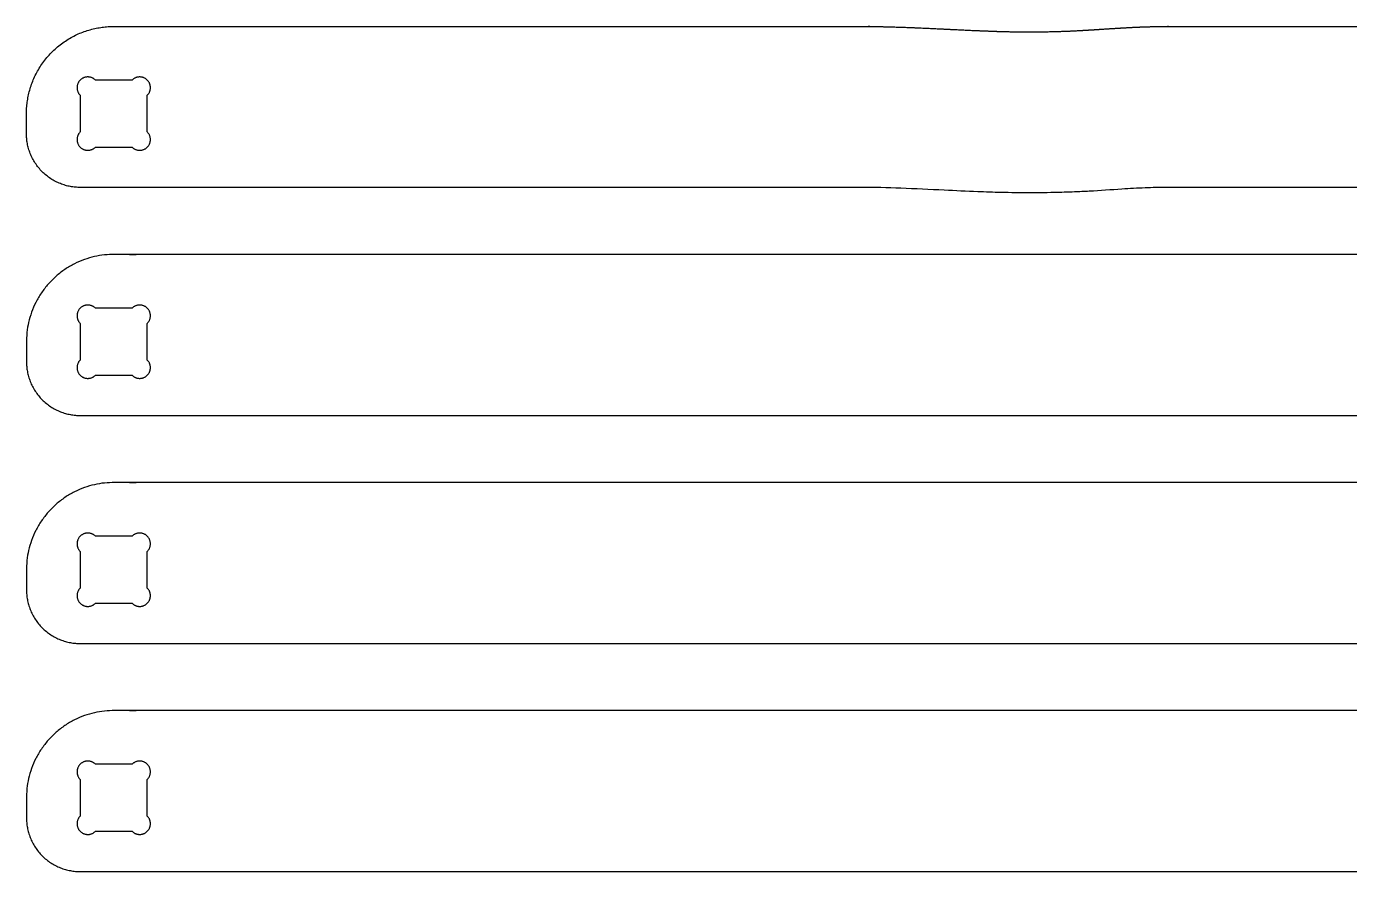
# Model space of a CAD drawing. Header units: millimetres. Extents: x -4 to 1996, y 12 to 836.
# Drawn here: x 507.6 to 744.2, y 11.8 to 163 of the extents above; entities that cross this region are included whole.
import ezdxf

# ---------------------------------------------------------------- set-up
doc = ezdxf.new("R2010")
doc.units = ezdxf.units.MM
doc.header["$MEASUREMENT"] = 0
doc.layers.add('Nesting holes', color=7, linetype='Continuous')
doc.layers.add('Nesting outlines', color=7, linetype='Continuous')

msp = doc.modelspace()

# ---------------------------------------------------------------- linework, layer by layer
at = {"layer": 'Nesting holes'}
for points in [[(526.47, 153.36), (519.92, 153.36)], [(517.19, 150.64), (517.19, 144.08)], [(529.19, 144.08), (529.19, 150.64)], [(519.92, 141.36), (526.47, 141.36)], [(526.47, 112.56), (519.92, 112.56)], [(517.19, 109.84), (517.19, 103.28)], [(529.19, 103.28), (529.19, 109.84)], [(519.92, 100.56), (526.47, 100.56)], [(526.47, 71.76), (519.92, 71.76)], [(517.19, 69.04), (517.19, 62.48)], [(529.19, 62.48), (529.19, 69.04)], [(519.92, 59.76), (526.47, 59.76)], [(526.47, 30.96), (519.92, 30.96)], [(517.19, 28.24), (517.19, 21.68)], [(529.19, 21.68), (529.19, 28.24)], [(519.92, 18.96), (526.47, 18.96)]]:
    msp.add_lwpolyline(points, dxfattribs=at)
for points, knots in [([(519.92, 153.36), (518.55, 154.72), (517.19, 153.36), (515.83, 152), (517.19, 150.64)], [-3.332162, -3.332162, -3.332162, -1.666081, -1.666081, 0, 0, 0]), ([(529.19, 150.64), (530.55, 152), (529.19, 153.36), (527.83, 154.72), (526.47, 153.36)], [0, 0, 0, 1.666081, 1.666081, 3.332162, 3.332162, 3.332162]), ([(517.19, 144.08), (515.83, 142.72), (517.19, 141.36), (518.55, 140), (519.92, 141.36)], [0, 0, 0, 1.666081, 1.666081, 3.332162, 3.332162, 3.332162]), ([(526.47, 141.36), (527.83, 140), (529.19, 141.36), (530.55, 142.72), (529.19, 144.08)], [-3.332162, -3.332162, -3.332162, -1.666081, -1.666081, 0, 0, 0]), ([(519.92, 112.56), (518.55, 113.92), (517.19, 112.56), (515.83, 111.2), (517.19, 109.84)], [-3.332162, -3.332162, -3.332162, -1.666081, -1.666081, 0, 0, 0]), ([(529.19, 109.84), (530.55, 111.2), (529.19, 112.56), (527.83, 113.92), (526.47, 112.56)], [0, 0, 0, 1.666081, 1.666081, 3.332162, 3.332162, 3.332162]), ([(517.19, 103.28), (515.83, 101.92), (517.19, 100.56), (518.55, 99.2), (519.92, 100.56)], [0, 0, 0, 1.666081, 1.666081, 3.332162, 3.332162, 3.332162]), ([(526.47, 100.56), (527.83, 99.2), (529.19, 100.56), (530.55, 101.92), (529.19, 103.28)], [-3.332162, -3.332162, -3.332162, -1.666081, -1.666081, 0, 0, 0]), ([(519.92, 71.76), (518.55, 73.12), (517.19, 71.76), (515.83, 70.4), (517.19, 69.04)], [-3.332162, -3.332162, -3.332162, -1.666081, -1.666081, 0, 0, 0]), ([(529.19, 69.04), (530.55, 70.4), (529.19, 71.76), (527.83, 73.12), (526.47, 71.76)], [0, 0, 0, 1.666081, 1.666081, 3.332162, 3.332162, 3.332162]), ([(517.19, 62.48), (515.83, 61.12), (517.19, 59.76), (518.55, 58.4), (519.92, 59.76)], [0, 0, 0, 1.666081, 1.666081, 3.332162, 3.332162, 3.332162]), ([(526.47, 59.76), (527.83, 58.4), (529.19, 59.76), (530.55, 61.12), (529.19, 62.48)], [-3.332162, -3.332162, -3.332162, -1.666081, -1.666081, 0, 0, 0]), ([(519.92, 30.96), (518.55, 32.32), (517.19, 30.96), (515.83, 29.6), (517.19, 28.24)], [-3.332162, -3.332162, -3.332162, -1.666081, -1.666081, 0, 0, 0]), ([(529.19, 28.24), (530.55, 29.6), (529.19, 30.96), (527.83, 32.32), (526.47, 30.96)], [0, 0, 0, 1.666081, 1.666081, 3.332162, 3.332162, 3.332162]), ([(517.19, 21.68), (515.83, 20.32), (517.19, 18.96), (518.55, 17.6), (519.92, 18.96)], [0, 0, 0, 1.666081, 1.666081, 3.332162, 3.332162, 3.332162]), ([(526.47, 18.96), (527.83, 17.6), (529.19, 18.96), (530.55, 20.32), (529.19, 21.68)], [-3.332162, -3.332162, -3.332162, -1.666081, -1.666081, 0, 0, 0])]:
    msp.add_rational_spline(points, [1, 0.707106781187, 1, 0.707106781187, 1], degree=2, knots=knots, dxfattribs=at)
at = {"layer": 'Nesting outlines'}
for points, weights, degree, knots in [([(507.59, 143.76), (507.59, 144.96), (507.59, 146.16), (507.59, 147.36), (507.59, 156.5), (514.06, 162.96), (523.19, 162.96), (567.75, 162.96), (612.3, 162.96), (656.86, 162.96), (658.78, 162.96), (660.7, 162.93), (664.54, 162.82), (666.46, 162.74), (670.3, 162.57), (672.21, 162.47), (676.05, 162.29), (677.97, 162.2), (679.89, 162.13), (680.57, 162.1), (681.25, 162.08), (684.12, 162), (686.32, 161.98), (690.71, 162.02), (692.9, 162.08), (695.6, 162.21), (696.1, 162.24), (696.6, 162.27), (697.83, 162.34), (699.07, 162.42), (701.54, 162.58), (702.77, 162.66), (705.24, 162.8), (706.48, 162.86), (708.34, 162.92), (708.95, 162.93), (710.19, 162.95), (710.81, 162.96), (711.43, 162.96), (735.54, 162.96), (759.65, 162.96), (783.76, 162.96), (784.37, 162.96), (784.99, 162.95), (786.23, 162.93), (786.85, 162.92), (788.7, 162.86), (789.94, 162.8), (792.41, 162.66), (793.65, 162.58), (796.12, 162.42), (797.35, 162.34), (798.59, 162.27), (799.12, 162.23), (799.66, 162.21), (804.58, 161.97), (808.96, 161.95), (814, 162.08), (814.64, 162.1), (815.29, 162.13), (817.21, 162.2), (819.13, 162.29), (822.97, 162.47), (824.89, 162.57), (828.73, 162.74), (830.65, 162.82), (834.49, 162.93), (836.41, 162.96), (838.33, 162.96), (882.89, 162.96), (927.44, 162.96), (971.99, 162.96), (981.13, 162.96), (987.59, 156.5), (987.59, 147.36), (987.59, 146.16), (987.59, 144.96), (987.59, 143.76)], [1, 1, 1, 1, 0.804737854124, 0.804737854124, 1, 1, 1, 1, 1, 1, 1, 1, 1, 1, 1, 1, 1, 1, 1, 1, 1, 1, 1, 1, 1, 1, 1, 1, 1, 1, 1, 1, 1, 1, 1, 1, 1, 1, 1, 1, 1, 1, 1, 1, 1, 1, 1, 1, 1, 1, 1, 1, 1, 1, 1, 1, 1, 1, 1, 1, 1, 1, 1, 1, 1, 1, 1, 1, 1, 1, 0.804737854124, 0.804737854124, 1, 1, 1, 1], 3, [408.071576, 408.071576, 408.071576, 408.071576, 411.071576, 411.071576, 411.071576, 431.489121, 431.489121, 431.489121, 542.873881, 542.873881, 542.873881, 547.668759, 547.668759, 552.464957, 552.464957, 557.257075, 557.257075, 562.05335, 562.05335, 562.05335, 563.750973, 563.750973, 569.23737, 569.23737, 574.725788, 574.725788, 575.977357, 575.977357, 575.977357, 579.062269, 579.062269, 582.148967, 582.148967, 585.235893, 585.235893, 586.777941, 586.777941, 588.322072, 588.322072, 588.322072, 648.592485, 648.592485, 648.592485, 650.136425, 650.136425, 651.678326, 651.678326, 654.763652, 654.763652, 657.850091, 657.850091, 660.937168, 660.937168, 660.937168, 662.271074, 662.271074, 673.249201, 673.249201, 674.873398, 674.873398, 674.873398, 679.667472, 679.667472, 684.462891, 684.462891, 689.257297, 689.257297, 694.052958, 694.052958, 694.052958, 805.437687, 805.437687, 805.437687, 825.855232, 825.855232, 825.855232, 828.855228, 828.855228, 828.855228, 828.855228]), ([(987.59, 102.96), (987.59, 104.76), (987.59, 106.56), (987.59, 122.16), (971.99, 122.16), (747.59, 122.16), (523.19, 122.16), (507.59, 122.16), (507.59, 106.56), (507.59, 104.76), (507.59, 102.96)], [1, 1, 1, 0.707106781187, 1, 1, 1, 0.707106781187, 1, 1, 1], 2, [407.999974, 407.999974, 407.999974, 410.999964, 410.999964, 431.417509, 431.417509, 805.417509, 805.417509, 825.835054, 825.835054, 828.835054, 828.835054, 828.835054]), ([(987.59, 62.16), (987.59, 63.96), (987.59, 65.76), (987.59, 81.36), (971.99, 81.36), (747.59, 81.36), (523.19, 81.36), (507.59, 81.36), (507.59, 65.76), (507.59, 63.96), (507.59, 62.16)], [1, 1, 1, 0.707106781187, 1, 1, 1, 0.707106781187, 1, 1, 1], 2, [408, 408, 408, 411, 411, 431.417545, 431.417545, 805.417545, 805.417545, 825.83509, 825.83509, 828.83509, 828.83509, 828.83509]), ([(987.59, 21.36), (987.59, 23.16), (987.59, 24.96), (987.59, 40.56), (971.99, 40.56), (747.59, 40.56), (523.19, 40.56), (507.59, 40.56), (507.59, 24.96), (507.59, 23.16), (507.59, 21.36)], [1, 1, 1, 0.707106781187, 1, 1, 1, 0.707106781187, 1, 1, 1], 2, [408, 408, 408, 411, 411, 431.417545, 431.417545, 805.417545, 805.417545, 825.83509, 825.83509, 828.83509, 828.83509, 828.83509])]:
    msp.add_rational_spline(points, weights, degree=degree, knots=knots, dxfattribs=at)
for points in [[(517.19, 134.16), (507.59, 134.16), (507.59, 143.76)], [(507.59, 102.96), (507.59, 93.36), (517.19, 93.36)], [(507.59, 62.16), (507.59, 52.56), (517.19, 52.56)], [(507.59, 21.36), (507.59, 11.76), (517.19, 11.76)]]:
    msp.add_rational_spline(points, [1, 0.707106781187, 1], degree=2, dxfattribs=at)
for points, degree, knots in [([(958.79, 134.16), (918.64, 134.16), (878.49, 134.16), (838.33, 134.16), (836.34, 134.16), (833.29, 134.09), (829.15, 133.93), (824.23, 133.7), (819.64, 133.47), (813.12, 133.23), (806.79, 133.14), (800.8, 133.31), (796.21, 133.55), (792.69, 133.79), (788.12, 134.07), (785.18, 134.16), (783.76, 134.16), (759.65, 134.16), (735.54, 134.16), (711.43, 134.16), (710.15, 134.16), (707.49, 134.09), (702.89, 133.82), (698.68, 133.52), (694.86, 133.34), (691.29, 133.22), (686.92, 133.17), (682.15, 133.23), (677.07, 133.4), (671.09, 133.69), (664.15, 134.03), (659.2, 134.16), (656.86, 134.16), (616.7, 134.16), (576.55, 134.16), (536.39, 134.16), (529.99, 134.16), (523.59, 134.16), (517.19, 134.16)], 3, [24, 24, 24, 24, 124.38473, 124.38473, 124.38473, 129.365528, 132.001392, 134.753912, 141.68211, 143.47781, 151.064282, 157.515285, 158.458516, 162.537407, 166.344977, 169.900589, 169.900589, 169.900589, 230.171002, 230.171002, 230.171002, 233.364305, 236.820581, 241.692, 243.919406, 246.39064, 250.613662, 254.836703, 258.328833, 263.318441, 269.812603, 275.686815, 275.686815, 275.686815, 376.071576, 376.071576, 376.071576, 392.071576, 392.071576, 392.071576, 392.071576]), ([(536.39, 93.36), (747.59, 93.36), (958.79, 93.36), (968.39, 93.36), (977.99, 93.36)], 2, [24, 24, 24, 376, 376, 392, 392, 392]), ([(536.39, 52.56), (747.59, 52.56), (958.79, 52.56), (968.39, 52.56), (977.99, 52.56)], 2, [24, 24, 24, 376, 376, 392, 392, 392]), ([(536.39, 11.76), (747.59, 11.76), (958.79, 11.76), (968.39, 11.76), (977.99, 11.76)], 2, [24, 24, 24, 376, 376, 392, 392, 392])]:
    msp.add_open_spline(points, degree=degree, knots=knots, dxfattribs=at)
for points in [[(517.19, 93.36), (526.79, 93.36), (536.39, 93.36)], [(517.19, 52.56), (526.79, 52.56), (536.39, 52.56)], [(517.19, 11.76), (526.79, 11.76), (536.39, 11.76)]]:
    msp.add_open_spline(points, degree=2, dxfattribs=at)

doc.saveas('drawing.dxf')
